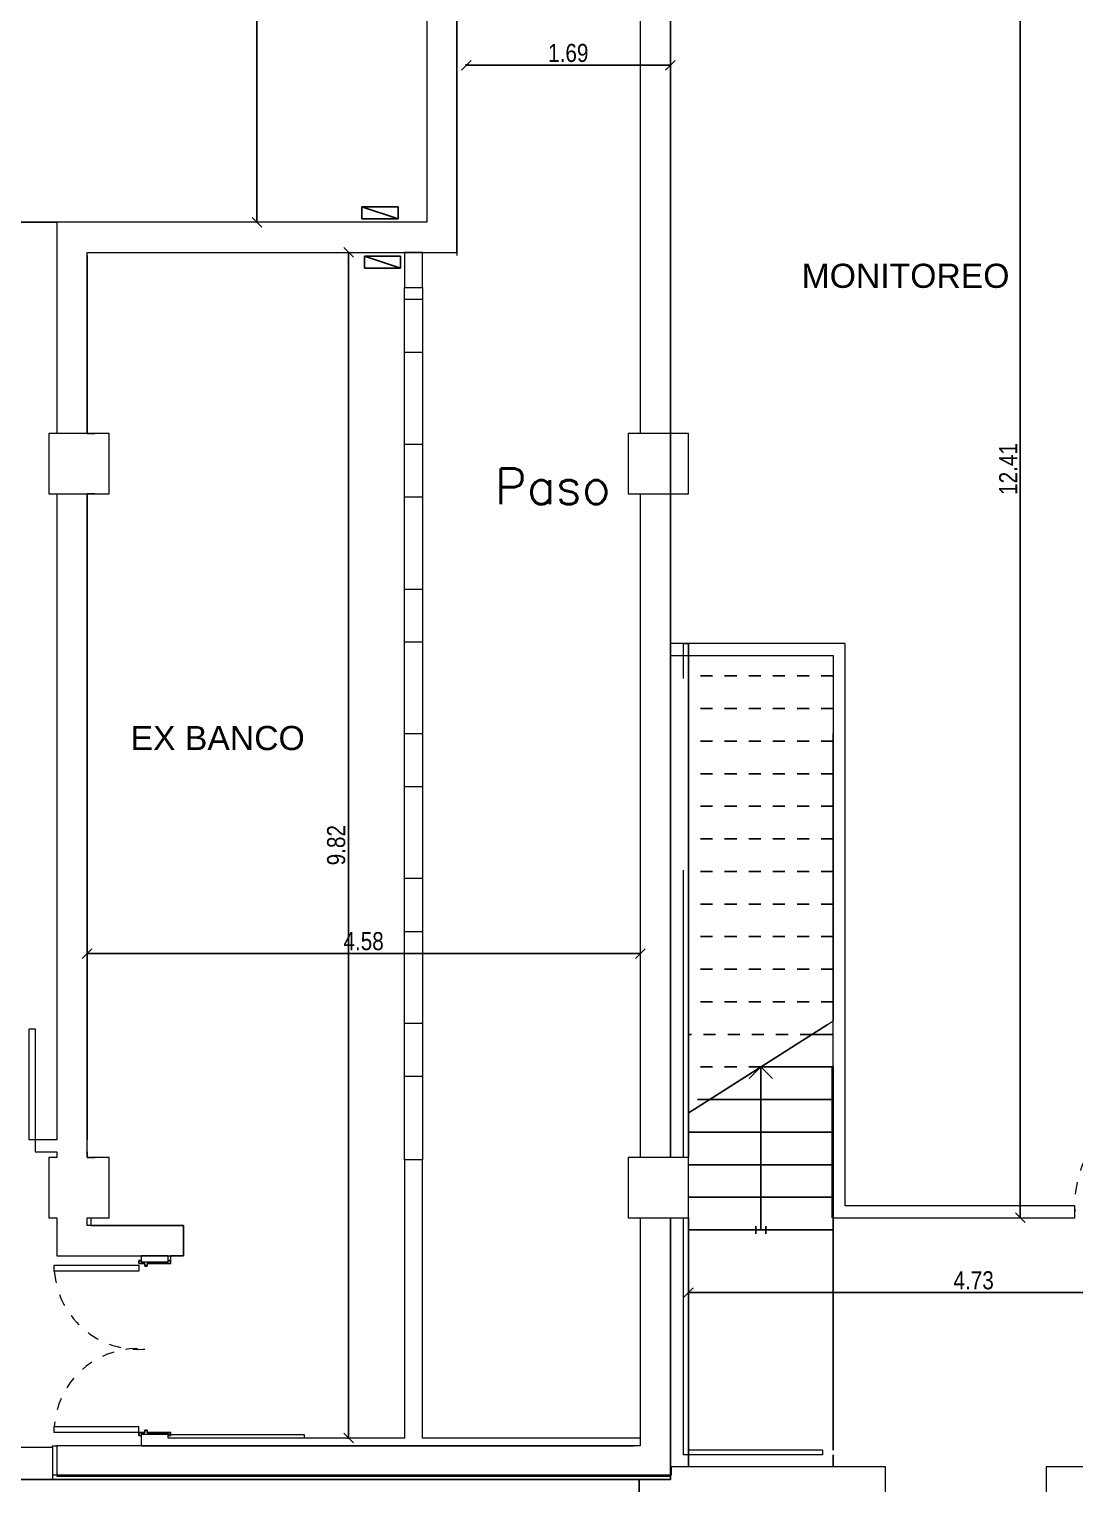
# Model space of a CAD drawing. Header units: millimetres. Extents: x 182 to 305, y 81 to 164.
# Drawn here: x 200.67 to 209.34, y 125.58 to 137.63 of the extents above; entities that cross this region are included whole.
import ezdxf

# ---------------------------------------------------------------- set-up
doc = ezdxf.new("R2010")
doc.units = ezdxf.units.MM
for name, pattern in [('Dash 1_16_', [0.003174, 0.001587, -0.001587]), ('Hidden', [7.14375, 4.7625, -2.38125]), ('Overhead', [3.96875, 2.38125, -1.5875])]:
    doc.linetypes.add(name, pattern=pattern)
for name, color, linetype, lineweight in [('A-AREAIDM', 7, 'Continuous', 18), ('A-DOORSYM', 7, 'Continuous', 9), ('A-FLORHRM', 7, 'Continuous', 9), ('A-FLOROTM', 7, 'Continuous', 9), ('A-FLORSTM', 7, 'Continuous', 9), ('A-SECTMBM', 7, 'Overhead', 9), ('A-WALL', 7, 'Continuous', 9), ('DIMENSION', 1, 'Continuous', 25), ('S-COLSPRM', 7, 'Continuous', 9)]:
    doc.layers.add(name, color=color, linetype=linetype, lineweight=lineweight)
for name, color, linetype in [('estructura', 7, 'Continuous'), ('Lineas Escaleras', 7, 'Continuous'), ('Lineas Proyecciones', 7, 'Hidden'), ('Plano Generales interior', 7, 'Continuous'), ('Sectores', 3, 'Continuous'), ('TIERRA', 7, 'Continuous')]:
    doc.layers.add(name, color=color, linetype=linetype)
doc.styles.add('ARIALNARROW', font='ARIALN.TTF')
doc.styles.add('MtXpl_Arial_Unicode_', font='ARIALUNI.ttf')
doc.styles.get("Standard").update_dxf_attribs({"font": 'txt.shx'})
doc.dimstyles.new('C', dxfattribs={"dimscale": 1.5, "dimtxt": 0.15, "dimasz": 0.08, "dimexe": 0.01, "dimexo": 0, "dimgap": 0.025, "dimtad": 1, "dimzin": 0, "dimdsep": 46, "dimtxsty": 'ARIALNARROW', "dimblk": 'OBLIQUE', "dimcen": 0, "dimclrd": 256, "dimclre": 256, "dimclrt": 256, "dimadec": 0, "dimazin": 0, "dimtfac": 1.666667, "dimtofl": 0, "dimtmove": 0, "dimatfit": 0, "dimldrblk": 'OBLIQUE', "dimfxl": 0.1, "dimtolj": 1, "dimtzin": 0, "dimarcsym": 0})

# ---------------------------------------------------------------- blocks, each defined once
blk = doc.blocks.new('_Oblique')
at = {"layer": 'estructura', "color": 0, "lineweight": -2}
blk.add_line((-0.5, -0.5), (0.5, 0.5), dxfattribs=at)
blk = doc.blocks.new('*D77')
at = {"layer": 'Defpoints', "color": 0}
for p in [(201.066027, 125.616387), (197.166027, 116.469648), (201.700961, 116.469648)]:
    blk.add_point(p, dxfattribs=at)
at = {"layer": 'DIMENSION', "lineweight": -2}
for p, q in [((201.066027, 125.616387), (197.156027, 125.616387)), ((197.166027, 125.616387), (197.166027, 116.469648)), ((201.700961, 116.469648), (197.156027, 116.469648))]:
    blk.add_line(p, q, dxfattribs=at)
at = {"layer": 'DIMENSION', "lineweight": -2, "xscale": 0.08, "yscale": 0.08, "zscale": 0.08}
for p, rotation in [((197.166027, 125.616387), 90), ((197.166027, 116.469648), 270)]:
    blk.add_blockref('_Oblique', p, dxfattribs=dict(at, rotation=rotation))
at = {"layer": 'DIMENSION', "insert": (197.064451, 121.043018), "char_height": 0.15, "attachment_point": 5, "rotation": 90, "style": 'ARIALNARROW'}
blk.add_mtext('\\A1;9.15', dxfattribs=at)
blk = doc.blocks.new('*D83')
at = {"layer": 'Defpoints', "color": 0}
for p in [(203.318529, 135.784648), (203.318529, 125.959648), (203.318529, 125.959648)]:
    blk.add_point(p, dxfattribs=at)
at = {"layer": 'DIMENSION', "lineweight": -2}
for p, q in [((203.318529, 135.784648), (203.308529, 135.784648)), ((203.318529, 135.784648), (203.318529, 125.959648)), ((203.318529, 125.959648), (203.308529, 125.959648))]:
    blk.add_line(p, q, dxfattribs=at)
at = {"layer": 'DIMENSION', "lineweight": -2, "xscale": 0.08, "yscale": 0.08, "zscale": 0.08}
for p, rotation in [((203.318529, 135.784648), 90), ((203.318529, 125.959648), 270)]:
    blk.add_blockref('_Oblique', p, dxfattribs=dict(at, rotation=rotation))
at = {"layer": 'DIMENSION', "insert": (203.216952, 130.872148), "char_height": 0.15, "attachment_point": 5, "rotation": 90, "style": 'ARIALNARROW'}
blk.add_mtext('\\A1;9.82', dxfattribs=at)
blk = doc.blocks.new('*D84')
at = {"layer": 'Defpoints', "color": 0}
for p in [(201.151101, 129.974378), (205.735956, 129.974378), (205.735956, 129.974378)]:
    blk.add_point(p, dxfattribs=at)
at = {"layer": 'DIMENSION', "lineweight": -2}
for p, q in [((201.151101, 129.974378), (201.151101, 129.964378)), ((201.151101, 129.974378), (205.735956, 129.974378)), ((205.735956, 129.974378), (205.735956, 129.964378))]:
    blk.add_line(p, q, dxfattribs=at)
at = {"layer": 'DIMENSION', "lineweight": -2, "xscale": 0.08, "yscale": 0.08, "zscale": 0.08, "rotation": 180}
blk.add_blockref('_Oblique', (201.151101, 129.974378), dxfattribs=at)
at = {"layer": 'DIMENSION', "lineweight": -2, "xscale": 0.08, "yscale": 0.08, "zscale": 0.08}
blk.add_blockref('_Oblique', (205.735956, 129.974378), dxfattribs=at)
at = {"layer": 'DIMENSION', "insert": (203.443529, 130.075954), "char_height": 0.15, "attachment_point": 5, "style": 'ARIALNARROW'}
blk.add_mtext('\\A1;4.58', dxfattribs=at)
blk = doc.blocks.new('*D85')
at = {"layer": 'Defpoints', "color": 0}
for p in [(204.294163, 137.334648), (205.985956, 137.334648), (205.985956, 137.334648)]:
    blk.add_point(p, dxfattribs=at)
at = {"layer": 'DIMENSION', "lineweight": -2}
for p, q in [((204.294163, 137.334648), (204.294163, 137.344648)), ((204.294163, 137.334648), (205.985956, 137.334648)), ((205.985956, 137.334648), (205.985956, 137.344648))]:
    blk.add_line(p, q, dxfattribs=at)
at = {"layer": 'DIMENSION', "lineweight": -2, "xscale": 0.08, "yscale": 0.08, "zscale": 0.08, "rotation": 180}
blk.add_blockref('_Oblique', (204.294163, 137.334648), dxfattribs=at)
at = {"layer": 'DIMENSION', "lineweight": -2, "xscale": 0.08, "yscale": 0.08, "zscale": 0.08}
blk.add_blockref('_Oblique', (205.985956, 137.334648), dxfattribs=at)
at = {"layer": 'DIMENSION', "insert": (205.14006, 137.436225), "char_height": 0.15, "attachment_point": 5, "style": 'ARIALNARROW'}
blk.add_mtext('\\A1;1.69', dxfattribs=at)
blk = doc.blocks.new('*D90')
at = {"layer": 'Defpoints', "color": 0}
for p in [(202.559335, 142.643656), (202.559335, 136.034648), (202.559335, 136.034648)]:
    blk.add_point(p, dxfattribs=at)
at = {"layer": 'DIMENSION', "lineweight": -2}
for p, q in [((202.559335, 142.643656), (202.549335, 142.643656)), ((202.559335, 142.643656), (202.559335, 136.034648)), ((202.559335, 136.034648), (202.549335, 136.034648))]:
    blk.add_line(p, q, dxfattribs=at)
at = {"layer": 'DIMENSION', "lineweight": -2, "xscale": 0.08, "yscale": 0.08, "zscale": 0.08}
for p, rotation in [((202.559335, 142.643656), 90), ((202.559335, 136.034648), 270)]:
    blk.add_blockref('_Oblique', p, dxfattribs=dict(at, rotation=rotation))
at = {"layer": 'DIMENSION', "insert": (202.457758, 139.339152), "char_height": 0.15, "attachment_point": 5, "rotation": 90, "style": 'ARIALNARROW'}
blk.add_mtext('\\A1;6.61', dxfattribs=at)
blk = doc.blocks.new('*D95')
at = {"layer": 'Defpoints', "color": 0}
for p in [(209.270792, 140.194648), (208.886489, 127.784648), (208.886489, 127.784648)]:
    blk.add_point(p, dxfattribs=at)
at = {"layer": 'DIMENSION', "lineweight": -2}
for p, q in [((209.270792, 140.194648), (208.876489, 140.194648)), ((208.886489, 140.194648), (208.886489, 127.784648)), ((208.886489, 127.784648), (208.876489, 127.784648))]:
    blk.add_line(p, q, dxfattribs=at)
at = {"layer": 'DIMENSION', "lineweight": -2, "xscale": 0.08, "yscale": 0.08, "zscale": 0.08}
for p, rotation in [((208.886489, 140.194648), 90), ((208.886489, 127.784648), 270)]:
    blk.add_blockref('_Oblique', p, dxfattribs=dict(at, rotation=rotation))
at = {"layer": 'DIMENSION', "insert": (208.786189, 133.989648), "char_height": 0.15, "attachment_point": 5, "rotation": 90, "style": 'ARIALNARROW'}
blk.add_mtext('\\A1;12.41', dxfattribs=at)
blk = doc.blocks.new('*D108')
at = {"layer": 'Defpoints', "color": 0}
for p in [(200.184864, 136.034648), (200.901101, 136.034648), (199.584864, 128.429648)]:
    blk.add_point(p, dxfattribs=at)
at = {"layer": 'DIMENSION', "lineweight": -2}
for p, q in [((200.901101, 136.034648), (200.174864, 136.034648)), ((200.184864, 128.429648), (200.184864, 136.034648)), ((199.584864, 128.429648), (200.194864, 128.429648))]:
    blk.add_line(p, q, dxfattribs=at)
at = {"layer": 'DIMENSION', "lineweight": -2, "xscale": 0.08, "yscale": 0.08, "zscale": 0.08}
for p, rotation in [((200.184864, 136.034648), 90), ((200.184864, 128.429648), 270)]:
    blk.add_blockref('_Oblique', p, dxfattribs=dict(at, rotation=rotation))
at = {"layer": 'DIMENSION', "insert": (200.083287, 132.232148), "char_height": 0.15, "attachment_point": 5, "rotation": 90, "style": 'ARIALNARROW'}
blk.add_mtext('\\A1;7.60', dxfattribs=at)
blk = doc.blocks.new('*D111')
at = {"layer": 'Defpoints', "color": 0}
for p in [(210.863132, 127.784648), (206.136006, 127.164098), (206.136006, 126.564098)]:
    blk.add_point(p, dxfattribs=at)
at = {"layer": 'DIMENSION', "lineweight": -2}
for p, q in [((210.863132, 127.784648), (210.863132, 127.154098)), ((206.136006, 126.564098), (206.136006, 127.174098)), ((210.863132, 127.164098), (206.136006, 127.164098))]:
    blk.add_line(p, q, dxfattribs=at)
at = {"layer": 'DIMENSION', "lineweight": -2, "xscale": 0.08, "yscale": 0.08, "zscale": 0.08, "rotation": 180}
blk.add_blockref('_Oblique', (206.136006, 127.164098), dxfattribs=at)
at = {"layer": 'DIMENSION', "lineweight": -2, "xscale": 0.08, "yscale": 0.08, "zscale": 0.08}
blk.add_blockref('_Oblique', (210.863132, 127.164098), dxfattribs=at)
at = {"layer": 'DIMENSION', "insert": (208.499569, 127.265675), "char_height": 0.15, "attachment_point": 5, "style": 'ARIALNARROW'}
blk.add_mtext('\\A1;4.73', dxfattribs=at)

msp = doc.modelspace()

# ---------------------------------------------------------------- linework, layer by layer
at = {"layer": 'A-DOORSYM', "color": 252}
for p, q in [((200.671114, 128.429648), (200.671114, 129.349648)), ((200.671114, 129.349648), (200.721114, 129.349648)), ((200.721114, 129.349648), (200.721114, 128.429648)), ((200.721114, 128.429648), (200.671114, 128.429648)), ((201.579759, 127.429648), (201.579759, 127.404648)), ((201.599759, 127.429648), (201.579759, 127.429648)), ((201.580759, 127.405648), (201.580759, 127.428648)), ((201.580759, 127.428648), (201.599759, 127.428648)), ((201.599759, 127.428648), (201.599759, 127.429648)), ((201.844759, 127.429648), (201.824759, 127.429648)), ((201.824759, 127.429648), (201.824759, 127.428648)), ((201.824759, 127.428648), (201.843759, 127.428648)), ((201.843759, 127.428648), (201.843759, 127.405648)), ((201.844759, 127.404648), (201.844759, 127.429648)), ((200.879759, 127.343154), (200.879759, 127.393154)), ((200.879759, 127.393154), (201.579759, 127.393154)), ((201.579759, 127.343154), (200.879759, 127.343154)), ((201.579759, 127.404648), (201.629759, 127.404648)), ((201.579759, 127.393154), (201.579759, 127.343154)), ((201.630759, 127.405648), (201.580759, 127.405648)), ((201.629759, 127.404648), (201.629759, 127.384648)), ((201.629759, 127.384648), (201.649759, 127.384648)), ((201.630759, 127.385648), (201.630759, 127.405648)), ((201.648759, 127.385648), (201.630759, 127.385648)), ((201.843759, 127.405648), (201.648759, 127.405648)), ((201.648759, 127.405648), (201.648759, 127.385648)), ((201.649759, 127.384648), (201.649759, 127.404648)), ((201.649759, 127.404648), (201.844759, 127.404648)), ((200.879759, 126.054648), (201.579759, 126.054648)), ((200.879759, 126.004648), (200.879759, 126.054648)), ((201.579759, 126.004648), (200.879759, 126.004648)), ((201.579759, 126.004648), (201.579759, 126.054648)), ((201.579759, 126.004648), (201.579759, 125.979648)), ((201.629759, 126.004648), (201.579759, 126.004648)), ((201.579759, 125.979648), (201.599759, 125.979648)), ((201.580759, 125.980648), (201.580759, 126.003648)), ((201.580759, 126.003648), (201.630759, 126.003648)), ((201.599759, 125.980648), (201.580759, 125.980648)), ((201.599759, 125.979648), (201.599759, 125.980648)), ((201.649759, 126.024648), (201.629759, 126.024648)), ((201.629759, 126.024648), (201.629759, 126.004648)), ((201.630759, 126.003648), (201.630759, 126.023648)), ((201.630759, 126.023648), (201.648759, 126.023648)), ((201.648759, 126.023648), (201.648759, 126.003648)), ((201.648759, 126.003648), (201.843759, 126.003648)), ((201.649759, 126.004648), (201.649759, 126.024648)), ((201.844759, 126.004648), (201.649759, 126.004648)), ((201.843759, 125.980648), (201.824759, 125.980648)), ((201.824759, 125.980648), (201.824759, 125.979648)), ((201.824759, 125.979648), (201.844759, 125.979648)), ((201.843759, 126.003648), (201.843759, 125.980648)), ((201.844759, 125.979648), (201.844759, 126.004648))]:
    msp.add_line(p, q, dxfattribs=at)
at = {"layer": 'A-DOORSYM', "color": 252, "linetype": 'Dash 1_16_'}
for centre, radius, start, end in [((210.258132, 127.884648), 0.921358, 93.110841, 183.110841), ((201.579709, 127.395779), 0.701926, 184.299646, 278.810199), ((201.569642, 126.009475), 0.691361, 90, 176.253597)]:
    msp.add_arc(centre, radius, start, end, dxfattribs=at)
at = {"layer": 'A-FLORHRM', "color": 252, "linetype": 'Overhead'}
for p, q in [((206.096006, 132.544648), (206.136006, 132.544648)), ((206.096006, 128.284648), (206.096006, 132.544648)), ((206.106006, 132.544648), (206.126006, 132.544648)), ((206.106006, 132.544648), (206.126006, 132.544648)), ((206.136006, 128.284648), (206.136006, 132.544648))]:
    msp.add_line(p, q, dxfattribs=at)
at = {"layer": 'A-FLORHRM', "color": 252}
for p, q in [((206.096006, 125.819509), (206.096006, 127.784648)), ((206.136006, 125.859509), (206.136006, 127.784648)), ((207.246006, 125.859509), (206.136006, 125.859509)), ((207.246006, 125.859509), (207.246006, 125.819509)), ((207.246006, 125.819509), (206.096006, 125.819509))]:
    msp.add_line(p, q, dxfattribs=at)
at = {"layer": 'A-FLOROTM', "color": 252}
for p, q in [((201.824759, 125.989648), (201.844134, 125.989648)), ((201.844759, 125.989648), (202.949759, 125.989648)), ((202.949759, 125.989648), (202.949759, 125.959648)), ((200.86603, 125.881387), (200.86603, 125.894648)), ((200.86603, 125.894648), (200.901101, 125.894648))]:
    msp.add_line(p, q, dxfattribs=at)
at = {"layer": 'A-FLORSTM', "color": 252}
for p, q in [((207.286006, 129.383898), (207.336006, 129.415648)), ((207.336006, 128.98226), (207.336006, 129.415648)), ((206.186006, 127.954648), (206.136006, 127.954648))]:
    msp.add_line(p, q, dxfattribs=at)
at = {"layer": 'A-SECTMBM', "color": 252}
for p, q in [((207.336006, 132.544648), (206.136006, 132.544648)), ((207.336006, 129.415648), (207.336006, 132.544648))]:
    msp.add_line(p, q, dxfattribs=at)
at = {"layer": 'A-WALL', "color": 252, "lineweight": 18}
for p, q in [((203.967568, 142.768656), (203.967568, 136.034648)), ((205.985956, 134.284648), (205.985956, 139.784648)), ((204.217568, 138.909648), (204.217568, 135.759648)), ((204.217568, 136.034648), (204.217568, 138.909648)), ((205.735956, 138.909648), (205.735956, 134.284648)), ((201.151101, 136.034648), (200.901101, 136.034648)), ((200.901101, 136.034648), (200.901101, 134.284648)), ((203.967568, 136.034648), (201.151101, 136.034648)), ((204.217568, 135.784648), (204.217568, 136.034648)), ((201.151101, 134.284648), (201.151101, 135.784648)), ((201.151101, 135.784648), (204.217568, 135.784648)), ((201.151101, 135.759648), (201.151101, 134.284648)), ((203.782568, 135.784648), (203.782568, 135.494648)), ((203.932568, 135.784648), (203.782568, 135.784648)), ((203.932568, 135.494648), (203.932568, 135.784648)), ((203.782568, 135.494648), (203.932568, 135.494648)), ((201.151101, 134.284648), (201.216101, 134.284648)), ((200.901101, 133.784648), (200.901101, 128.429648)), ((201.151101, 133.784648), (201.151101, 128.429648)), ((201.216101, 133.784648), (201.151101, 133.784648)), ((201.151101, 128.284648), (201.151101, 133.784648)), ((205.735956, 133.784648), (205.735956, 128.284648)), ((205.985956, 128.284648), (205.985956, 133.784648)), ((207.436006, 132.544648), (205.985956, 132.544648)), ((205.985956, 132.544648), (205.985956, 132.444648)), ((207.436006, 127.884648), (207.436006, 132.544648)), ((205.985956, 132.444648), (207.336006, 132.444648)), ((207.336006, 132.444648), (207.336006, 129.415648)), ((207.336006, 129.034648), (207.336006, 127.784648)), ((200.901101, 128.429648), (200.721114, 128.429648)), ((200.721114, 128.429648), (200.721114, 128.329648)), ((200.721114, 128.329648), (200.901101, 128.329648)), ((200.901101, 128.284648), (200.836101, 128.284648)), ((200.836101, 128.284648), (200.836101, 127.784648)), ((200.901101, 128.329648), (200.901101, 128.284648)), ((201.151101, 128.329648), (201.151101, 128.284648)), ((201.151101, 128.284648), (201.216101, 128.284648)), ((201.336101, 128.284648), (201.151101, 128.284648)), ((201.336101, 127.784648), (201.336101, 128.284648)), ((203.782568, 128.264648), (203.782568, 125.959648)), ((203.932568, 128.264648), (203.782568, 128.264648)), ((203.932568, 125.959648), (203.932568, 128.264648)), ((209.338132, 127.884648), (207.436006, 127.884648)), ((209.338132, 127.784648), (209.338132, 127.884648)), ((200.836101, 127.784648), (200.901101, 127.784648)), ((200.901101, 127.784648), (200.901101, 127.719648)), ((200.901101, 127.719648), (200.901101, 127.469648)), ((201.151101, 127.784648), (201.336101, 127.784648)), ((201.151101, 127.719648), (201.151101, 127.784648)), ((201.951006, 127.719648), (201.151101, 127.719648)), ((201.183601, 127.784648), (201.183601, 127.719648)), ((201.183601, 127.719648), (201.951006, 127.719648)), ((201.951006, 127.719648), (201.951006, 127.469648)), ((201.951006, 127.469648), (201.951006, 127.719648)), ((205.735956, 127.784648), (205.735956, 125.894648)), ((205.985956, 125.894648), (205.985956, 127.784648)), ((207.336006, 127.784648), (209.338132, 127.784648)), ((200.901101, 127.469648), (201.951006, 127.469648)), ((201.599759, 127.469648), (201.599759, 127.419648)), ((201.824759, 127.469648), (201.599759, 127.469648)), ((201.824759, 127.419648), (201.824759, 127.469648)), ((201.951006, 127.469648), (201.843506, 127.469648)), ((201.843506, 127.469648), (201.843506, 127.428648)), ((201.599759, 127.419648), (201.824759, 127.419648)), ((201.599759, 125.989648), (201.599759, 125.894648)), ((201.824759, 125.989648), (201.599759, 125.989648)), ((201.824759, 125.959648), (201.824759, 125.989648)), ((200.86603, 125.881387), (200.01353, 125.881387)), ((200.86603, 125.881387), (200.86603, 125.616387)), ((205.735956, 125.894648), (200.901101, 125.894648)), ((200.901101, 125.894648), (200.901101, 125.644648)), ((201.599759, 125.894648), (205.686006, 125.894648)), ((203.782568, 125.959648), (201.824759, 125.959648)), ((205.735956, 125.959648), (203.932568, 125.959648)), ((205.985956, 125.644648), (205.985956, 125.894648)), ((205.993456, 125.651387), (200.86603, 125.651387)), ((200.901101, 125.644648), (205.985956, 125.644648)), ((207.768733, 125.719648), (205.993456, 125.719648)), ((205.993456, 125.719648), (205.993456, 125.651387)), ((207.768733, 124.522148), (207.768733, 125.719648)), ((209.099833, 125.719648), (209.099833, 124.522148)), ((213.596101, 125.719648), (209.099833, 125.719648)), ((200.01353, 125.616387), (205.728456, 125.616387)), ((205.728456, 125.616387), (205.728456, 124.039648))]:
    msp.add_line(p, q, dxfattribs=at)
at = {"layer": 'A-WALL', "color": 252}
for p, q in [((203.782568, 134.954648), (203.782568, 135.494648)), ((203.932568, 135.394648), (203.782568, 135.394648)), ((203.932568, 135.494648), (203.932568, 130.594648)), ((203.782568, 131.354648), (203.782568, 134.954648)), ((203.932568, 134.954648), (203.782568, 134.954648)), ((203.782568, 134.194648), (203.932568, 134.194648)), ((203.932568, 133.754648), (203.782568, 133.754648)), ((203.782568, 132.994648), (203.932568, 132.994648)), ((203.932568, 132.554648), (203.782568, 132.554648)), ((203.932568, 131.794648), (203.782568, 131.794648)), ((203.782568, 128.264648), (203.782568, 131.354648)), ((203.932568, 131.354648), (203.782568, 131.354648)), ((203.932568, 130.594648), (203.782568, 130.594648)), ((203.932568, 130.594648), (203.932568, 128.264648)), ((203.932568, 130.154648), (203.782568, 130.154648)), ((203.932568, 129.394648), (203.782568, 129.394648)), ((203.932568, 128.954648), (203.782568, 128.954648))]:
    msp.add_line(p, q, dxfattribs=at)
at = {"layer": 'Lineas Escaleras', "color": 252}
for p, q in [((205.985956, 128.284648), (205.985956, 145.236146)), ((206.186006, 128.685398), (207.286006, 129.383898)), ((207.286006, 129.304648), (207.161203, 129.304648)), ((207.336006, 129.304648), (207.286006, 129.304648)), ((206.640547, 128.939188), (206.736006, 129.034648)), ((206.831466, 128.939188), (206.736006, 129.034648)), ((206.736006, 127.684648), (206.736006, 129.034648)), ((207.296006, 129.034648), (206.736006, 129.034648)), ((207.336006, 129.034648), (207.286006, 129.034648)), ((207.326006, 129.034648), (207.326006, 127.784648)), ((207.296006, 128.764648), (206.310809, 128.764648)), ((207.336006, 128.764648), (207.286006, 128.764648)), ((206.136006, 128.653648), (206.186006, 128.685398)), ((207.296006, 128.494648), (206.136006, 128.494648)), ((206.186006, 128.494648), (206.136006, 128.494648)), ((207.336006, 128.494648), (207.286006, 128.494648)), ((207.296006, 128.224648), (206.136006, 128.224648)), ((206.186006, 128.224648), (206.136006, 128.224648)), ((207.336006, 128.224648), (207.286006, 128.224648)), ((207.296006, 127.954648), (206.136006, 127.954648)), ((207.336006, 127.954648), (207.286006, 127.954648)), ((205.985956, 125.616387), (205.985956, 127.784648)), ((206.136006, 127.414648), (206.136006, 127.784648)), ((206.136006, 125.719648), (206.136006, 127.784648)), ((207.296006, 127.684648), (206.136006, 127.684648)), ((206.186006, 127.684648), (206.136006, 127.684648)), ((206.694011, 127.714271), (206.694011, 127.65281)), ((206.778002, 127.714271), (206.778002, 127.65281)), ((207.336006, 127.684648), (207.286006, 127.684648)), ((207.336006, 125.859509), (207.336006, 127.784648)), ((207.336006, 125.719648), (207.336006, 125.819509)), ((196.146099, 125.616387), (205.985956, 125.616387))]:
    msp.add_line(p, q, dxfattribs=at)
at = {"layer": 'Lineas Proyecciones', "color": 252, "linetype": 'Hidden', "ltscale": 50}
msp.add_line((206.136006, 128.284648), (206.136006, 132.544648), dxfattribs=at)
at = {"layer": 'Lineas Proyecciones', "color": 252, "linetype": 'Hidden', "ltscale": 0.005}
for p, q in [((207.336006, 132.274648), (206.136006, 132.274648)), ((207.336006, 132.004648), (206.136006, 132.004648)), ((207.336006, 131.734648), (206.136006, 131.734648)), ((207.336006, 131.464648), (206.136006, 131.464648)), ((207.336006, 131.194648), (206.136006, 131.194648)), ((207.336006, 130.924648), (206.136006, 130.924648)), ((207.336006, 130.654648), (206.136006, 130.654648)), ((207.336006, 130.384648), (206.136006, 130.384648)), ((207.336006, 130.114648), (206.136006, 130.114648)), ((207.336006, 129.844648), (206.136006, 129.844648)), ((207.336006, 129.574648), (206.136006, 129.574648)), ((207.161203, 129.304648), (206.136006, 129.304648)), ((206.736006, 129.034648), (206.136006, 129.034648)), ((206.310809, 128.764648), (206.136006, 128.764648))]:
    msp.add_line(p, q, dxfattribs=at)
at = {"layer": 'Plano Generales interior', "color": 252}
for p, q in [((203.429104, 136.161806), (203.429104, 136.061806)), ((203.729104, 136.161806), (203.429104, 136.161806)), ((203.429104, 136.161806), (203.729104, 136.061806)), ((203.729104, 136.061806), (203.729104, 136.161806)), ((203.429104, 136.061806), (203.729104, 136.061806)), ((203.449807, 135.75317), (203.449807, 135.65317)), ((203.749807, 135.75317), (203.449807, 135.75317)), ((203.449807, 135.75317), (203.749807, 135.65317)), ((203.749807, 135.65317), (203.749807, 135.75317)), ((203.449807, 135.65317), (203.749807, 135.65317))]:
    msp.add_line(p, q, dxfattribs=at)
at = {"layer": 'S-COLSPRM', "color": 252}
for p, q in [((200.901101, 134.284648), (200.836101, 134.284648)), ((200.836101, 134.284648), (200.836101, 133.784648)), ((201.151101, 134.284648), (200.901101, 134.284648)), ((201.336101, 134.284648), (201.151101, 134.284648)), ((201.336101, 133.784648), (201.336101, 134.284648)), ((205.735956, 134.284648), (205.636006, 134.284648)), ((205.636006, 134.284648), (205.636006, 133.784648)), ((205.985956, 134.284648), (205.735956, 134.284648)), ((206.136006, 134.284648), (205.985956, 134.284648)), ((206.136006, 133.784648), (206.136006, 134.284648)), ((200.836101, 133.784648), (200.901101, 133.784648)), ((200.901101, 133.784648), (201.151101, 133.784648)), ((201.151101, 133.784648), (201.336101, 133.784648)), ((205.636006, 133.784648), (205.735956, 133.784648)), ((205.735956, 133.784648), (205.985956, 133.784648)), ((205.985956, 133.784648), (206.136006, 133.784648)), ((205.735956, 128.284648), (205.636006, 128.284648)), ((205.636006, 128.284648), (205.636006, 127.784648)), ((205.985956, 128.284648), (205.735956, 128.284648)), ((206.136006, 128.284648), (205.985956, 128.284648)), ((206.136006, 127.784648), (206.136006, 128.284648)), ((205.636006, 127.784648), (205.735956, 127.784648)), ((205.735956, 127.784648), (205.985956, 127.784648)), ((205.985956, 127.784648), (206.136006, 127.784648))]:
    msp.add_line(p, q, dxfattribs=at)
at = {"layer": 'TIERRA', "color": 252, "ltscale": 0.1}
for p, q in [((196.146099, 125.616387), (205.728456, 125.616387)), ((205.728456, 125.616387), (205.728456, 116.469648))]:
    msp.add_line(p, q, dxfattribs=at)

# ---------------------------------------------------------------- texts
at = {"layer": 'A-AREAIDM', "color": 252}
msp.add_text('Paso', height=0.29506, dxfattribs=at).set_placement((204.530986, 133.698832))
at = {"layer": 'Sectores', "style": 'MtXpl_Arial_Unicode_'}
for s, p in [('MONITOREO', (207.074072, 135.490443)), ('EX BANCO', (201.512109, 131.659957))]:
    msp.add_text(s, height=0.2, dxfattribs=at).set_placement(p)

# ---------------------------------------------------------------- dimensions: what is measured, and where the dimension line sits
at = {"layer": 'DIMENSION'}
for base, p1, p2, angle, picture, middle in [((202.559335, 136.034648), (202.559335, 142.643656), (202.559335, 136.034648), 90, '*D90', (202.457758, 139.339152)), ((208.886489, 127.784648), (209.270792, 140.194648), (208.886489, 127.784648), 90, '*D95', (208.786189, 133.989648)), ((200.184864, 136.034648), (199.584864, 128.429648), (200.901101, 136.034648), 90, '*D108', (200.083287, 132.232148)), ((203.318529, 125.959648), (203.318529, 135.784648), (203.318529, 125.959648), 90, '*D83', (203.216952, 130.872148)), ((205.735956, 129.974378), (201.151101, 129.974378), (205.735956, 129.974378), 180, '*D84', (203.443529, 130.075954)), ((197.166027, 116.469648), (201.066027, 125.616387), (201.700961, 116.469648), 90, '*D77', (197.064451, 121.043018))]:
    dim = msp.add_linear_dim(base=base, p1=p1, p2=p2, angle=angle, dimstyle='C', override={"dimscale": 1, "dimlfac": 1, "dimtxsty": 'ARIALNARROW', "dimtolj": 1}, dxfattribs=at)
    dim.commit()
    dim.dimension.update_dxf_attribs({"geometry": picture, "text_midpoint": middle})
for base, p1, p2, picture, middle in [((205.985956, 137.334648), (204.294163, 137.334648), (205.985956, 137.334648), '*D85', (205.14006, 137.436225)), ((206.136006, 127.164098), (210.863132, 127.784648), (206.136006, 126.564098), '*D111', (208.499569, 127.265675))]:
    dim = msp.add_linear_dim(base=base, p1=p1, p2=p2, dimstyle='C', override={"dimscale": 1, "dimlfac": 1, "dimtxsty": 'ARIALNARROW', "dimtolj": 1}, dxfattribs=at)
    dim.commit()
    dim.dimension.update_dxf_attribs({"geometry": picture, "text_midpoint": middle})

doc.saveas('drawing.dxf')
